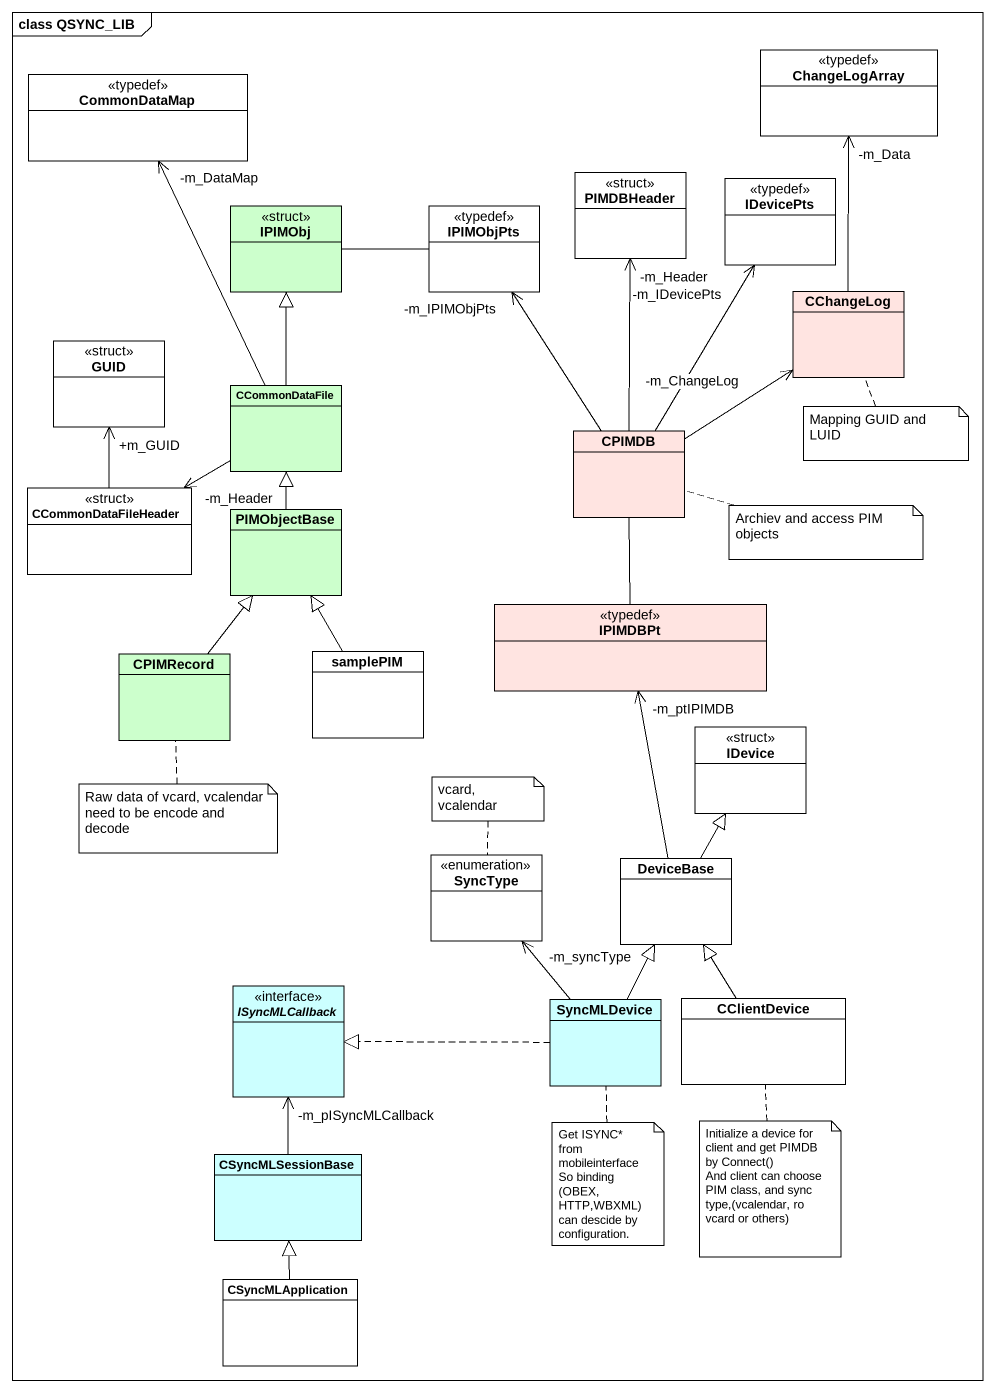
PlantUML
@startuml
mainframe class QSYNC_LIB
hide circle
hide empty members
class ChangeLogArray <<typedef>>
class CommonDataMap <<typedef>>
class IPIMObj <<struct>> #CCFFCC
class IPIMObjPts <<typedef>>
class PIMDBHeader <<struct>>
class IDevicePts <<typedef>>
class CChangeLog #FFE4E1
class GUID <<struct>>
class CCommonDataFile #CCFFCC
class CPIMDB #FFE4E1
class CCommonDataFileHeader <<struct>>
class PIMObjectBase #CCFFCC
class IPIMDBPt <<typedef>> #FFE4E1
class CPIMRecord #CCFFCC
class samplePIM
class IDevice <<struct>>
enum SyncType
class DeviceBase
interface ISyncMLCallback <<interface>> #CCFFFF
class SyncMLDevice #CCFFFF
class CClientDevice
class CSyncMLSessionBase #CCFFFF
class CSyncMLApplication
IPIMObj -right- IPIMObjPts
CChangeLog -up-> "-m_Data" ChangeLogArray
CCommonDataFile -up-> "-m_DataMap" CommonDataMap
CCommonDataFile -up-|> IPIMObj
CCommonDataFile -left-> "-m_Header" CCommonDataFileHeader
CPIMDB -up-> "-m_IPIMObjPts" IPIMObjPts
CPIMDB -up-> "-m_Header" PIMDBHeader
CPIMDB -up-> "-m_IDevicePts" IDevicePts
CPIMDB -up-> "-m_ChangeLog" CChangeLog
CCommonDataFileHeader -up-> "+m_GUID" GUID
PIMObjectBase -up-|> CCommonDataFile
IPIMDBPt -up- CPIMDB
CPIMRecord -up-|> PIMObjectBase
samplePIM -up-|> PIMObjectBase
DeviceBase -up-> "-m_ptIPIMDB" IPIMDBPt
DeviceBase -up-|> IDevice
SyncMLDevice -up-> "-m_syncType" SyncType
SyncMLDevice -up-|> DeviceBase
SyncMLDevice .left.|> ISyncMLCallback
CClientDevice -up-|> DeviceBase
CSyncMLSessionBase -up-> "-m_pISyncMLCallback" ISyncMLCallback
CSyncMLApplication -up-|> CSyncMLSessionBase
note bottom of CChangeLog : Mapping GUID and LUID
note right of CPIMDB : Archiev and access PIM objects
note top of SyncType : vcard, vcalendar
note bottom of CPIMRecord : Raw data of vcard, vcalendar need to be encode and decode
note bottom of SyncMLDevice
  Get ISYNC* from mobileinterface
  So binding (OBEX, HTTP,WBXML) can descide by configuration.
end note
note bottom of CClientDevice
  Initialize a device for client and get PIMDB by Connect()
  And client can choose PIM class, and sync type,(vcalendar, ro vcard or others)
end note
@enduml
